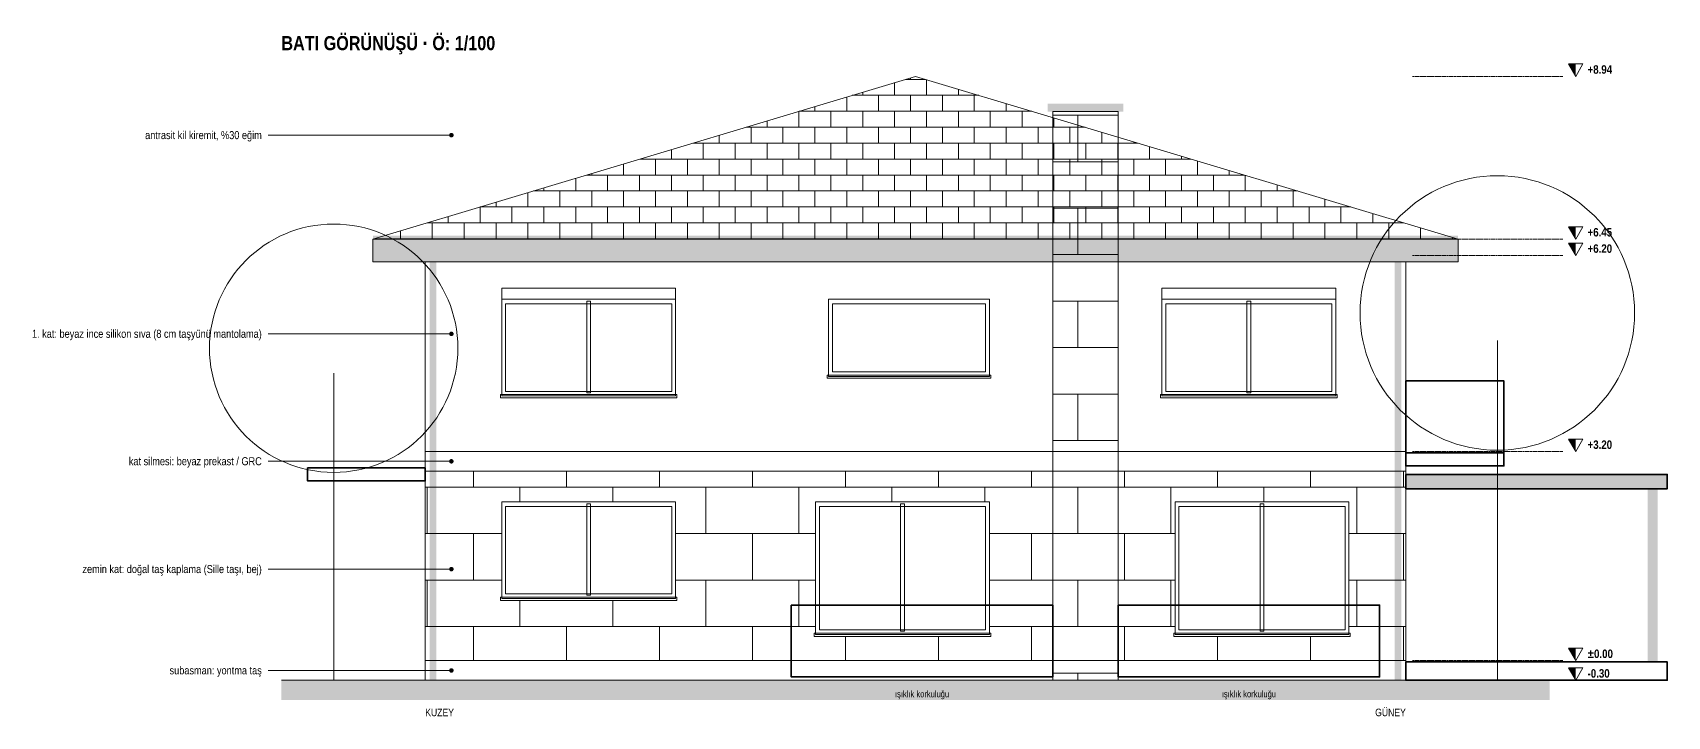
# Model space of a CAD drawing. Header units: centimetres. Extents: x -864 to 7399, y -55958 to -4337.
# Drawn here: x 3949 to 6449, y -45085 to -44039 of the extents above; entities that cross this region are included whole.
import ezdxf
from ezdxf.enums import TextEntityAlignment as Align

# ---------------------------------------------------------------- set-up
doc = ezdxf.new("R2010")
doc.units = ezdxf.units.CM
doc.header["$LTSCALE"] = 0.25
doc.linetypes.add('ACAD_ISO02W100', pattern=[15, 12, -3])
for name, color, linetype, lineweight in [('M-BACA-TUGLA-1', 116, 'Continuous', 9), ('M-BACA-TUGLA-1-T', 8, 'Continuous', 5), ('M-BITK-AGAC-1', 70, 'Continuous', 9), ('M-CKAP-KIREMIT-1', 66, 'Continuous', 9), ('M-CKAP-KIREMIT-1-T', 8, 'Continuous', 5), ('M-CVRE-ZEMIN', 45, 'Continuous', 18), ('M-CVRE-ZEMIN-T', 8, 'Continuous', 5), ('M-DUVK-DOGALTAS-1', 139, 'Continuous', 5), ('M-DUVK-DOGALTAS-1-T', 8, 'Continuous', 5), ('M-DUVK-PREKAST-1', 127, 'Continuous', 5), ('M-GOST-KESITKOT', 46, 'Continuous', 9), ('M-GOST-YAZI', 2, 'Continuous', 9), ('M-PNKS-ALUMINYUM-1', 171, 'Continuous', 9), ('M-SIVA-1', 52, 'Continuous', 5), ('M-TASI-BETONARME-1', 5, 'Continuous', 35), ('M-TASI-BETONARME-1-T', 250, 'Continuous', 5), ('M-YIBO-SAC-1', 12, 'Continuous', 9)]:
    doc.layers.add(name, color=color, linetype=linetype, lineweight=lineweight)
doc.styles.add('YAZI', font='arialn.ttf')
doc.styles.add('YAZI-KALIN', font='arialnb.ttf')

msp = doc.modelspace()

# ---------------------------------------------------------------- hatches: boundary and pattern name
at = {"layer": 'M-BACA-TUGLA-1-T'}
h = msp.add_hatch(color=256, dxfattribs=at)
h.dxf.hatch_style = 1
h.paths.add_polyline_path([(5501, -44148), (5617, -44148), (5617, -44160), (5501, -44160)])
h = msp.add_hatch(dxfattribs=at)
h.set_pattern_fill('AR-B816', scale=0.35)
h.paths.add_polyline_path([(5509, -44160), (5609, -44160), (5609, -45030), (5509, -45030)])
at = {"layer": 'M-CKAP-KIREMIT-1-T'}
h = msp.add_hatch(dxfattribs=at)
h.set_pattern_fill('AR-B816', scale=0.12)
h.paths.add_polyline_path([(4469, -44355), (5299, -44106), (6129, -44355)])
h = msp.add_hatch(color=256, dxfattribs=at)
h.dxf.hatch_style = 1
h.paths.add_polyline_path([(4469, -44350), (6129, -44350), (6129, -44360), (4469, -44360)])
h = msp.add_hatch(color=256, dxfattribs=at)
h.dxf.hatch_style = 1
h.paths.add_polyline_path([(4469, -44355), (6129, -44355), (6129, -44390), (4469, -44390)])
at = {"layer": 'M-CVRE-ZEMIN-T'}
h = msp.add_hatch(dxfattribs=at)
h.set_pattern_fill('EARTH', scale=5)
h.paths.add_polyline_path([(4329, -45030), (6269, -45030), (6269, -45060), (4329, -45060)])
at = {"layer": 'M-DUVK-DOGALTAS-1-T'}
h = msp.add_hatch(dxfattribs=at)
h.set_pattern_fill('AR-B816', scale=0.35)
h.paths.add_polyline_path([(4549, -44710), (6049, -44710), (6049, -44757), (4549, -44757)])
h = msp.add_hatch(dxfattribs=at)
h.set_pattern_fill('AR-B816', scale=0.35)
h.paths.add_polyline_path([(4549, -44757), (4666, -44757), (4666, -44903), (4549, -44903)])
h = msp.add_hatch(dxfattribs=at)
h.set_pattern_fill('AR-B816', scale=0.35)
h.paths.add_polyline_path([(4932, -44757), (5146, -44757), (5146, -44903), (4932, -44903)])
h = msp.add_hatch(dxfattribs=at)
h.set_pattern_fill('AR-B816', scale=0.35)
h.paths.add_polyline_path([(5412, -44757), (5696, -44757), (5696, -44903), (5412, -44903)])
h = msp.add_hatch(dxfattribs=at)
h.set_pattern_fill('AR-B816', scale=0.35)
h.paths.add_polyline_path([(5962, -44757), (6049, -44757), (6049, -44903), (5962, -44903)])
h = msp.add_hatch(dxfattribs=at)
h.set_pattern_fill('AR-B816', scale=0.35)
h.paths.add_polyline_path([(4549, -44903), (4664, -44903), (4664, -44905), (4549, -44905)])
h = msp.add_hatch(dxfattribs=at)
h.set_pattern_fill('AR-B816', scale=0.35)
h.paths.add_polyline_path([(4549, -44905), (4664, -44905), (4664, -44908), (4549, -44908)])
h = msp.add_hatch(dxfattribs=at)
h.set_pattern_fill('AR-B816', scale=0.35)
h.paths.add_polyline_path([(4934, -44903), (5146, -44903), (5146, -44905), (4934, -44905)])
h = msp.add_hatch(dxfattribs=at)
h.set_pattern_fill('AR-B816', scale=0.35)
h.paths.add_polyline_path([(4934, -44905), (5146, -44905), (5146, -44908), (4934, -44908)])
h = msp.add_hatch(dxfattribs=at)
h.set_pattern_fill('AR-B816', scale=0.35)
h.paths.add_polyline_path([(5412, -44903), (5696, -44903), (5696, -44905), (5412, -44905)])
h = msp.add_hatch(dxfattribs=at)
h.set_pattern_fill('AR-B816', scale=0.35)
h.paths.add_polyline_path([(5412, -44905), (5696, -44905), (5696, -44908), (5412, -44908)])
h = msp.add_hatch(dxfattribs=at)
h.set_pattern_fill('AR-B816', scale=0.35)
h.paths.add_polyline_path([(5962, -44903), (6049, -44903), (6049, -44905), (5962, -44905)])
h = msp.add_hatch(dxfattribs=at)
h.set_pattern_fill('AR-B816', scale=0.35)
h.paths.add_polyline_path([(5962, -44905), (6049, -44905), (6049, -44908), (5962, -44908)])
h = msp.add_hatch(dxfattribs=at)
h.set_pattern_fill('AR-B816', scale=0.35)
h.paths.add_polyline_path([(4549, -44908), (5146, -44908), (5146, -44958), (4549, -44958)])
h = msp.add_hatch(dxfattribs=at)
h.set_pattern_fill('AR-B816', scale=0.35)
h.paths.add_polyline_path([(5412, -44908), (5696, -44908), (5696, -44958), (5412, -44958)])
h = msp.add_hatch(dxfattribs=at)
h.set_pattern_fill('AR-B816', scale=0.35)
h.paths.add_polyline_path([(5962, -44908), (6049, -44908), (6049, -44958), (5962, -44958)])
h = msp.add_hatch(dxfattribs=at)
h.set_pattern_fill('AR-B816', scale=0.35)
h.paths.add_polyline_path([(4549, -44958), (5144, -44958), (5144, -44960), (4549, -44960)])
h = msp.add_hatch(dxfattribs=at)
h.set_pattern_fill('AR-B816', scale=0.35)
h.paths.add_polyline_path([(4549, -44960), (5144, -44960), (5144, -44963), (4549, -44963)])
h = msp.add_hatch(dxfattribs=at)
h.set_pattern_fill('AR-B816', scale=0.35)
h.paths.add_polyline_path([(4549, -44963), (6049, -44963), (6049, -45000), (4549, -45000)])
h = msp.add_hatch(dxfattribs=at)
h.set_pattern_fill('AR-B816', scale=0.35)
h.paths.add_polyline_path([(5414, -44958), (5694, -44958), (5694, -44960), (5414, -44960)])
h = msp.add_hatch(dxfattribs=at)
h.set_pattern_fill('AR-B816', scale=0.35)
h.paths.add_polyline_path([(5414, -44960), (5694, -44960), (5694, -44963), (5414, -44963)])
h = msp.add_hatch(dxfattribs=at)
h.set_pattern_fill('AR-B816', scale=0.35)
h.paths.add_polyline_path([(5964, -44958), (6049, -44958), (6049, -44960), (5964, -44960)])
h = msp.add_hatch(dxfattribs=at)
h.set_pattern_fill('AR-B816', scale=0.35)
h.paths.add_polyline_path([(5964, -44960), (6049, -44960), (6049, -44963), (5964, -44963)])
at = {"layer": 'M-GOST-KESITKOT'}
h = msp.add_hatch(color=256, dxfattribs=at)
h.dxf.hatch_style = 1
h.paths.add_polyline_path([(6298, -44087), (6309, -44087), (6309, -44106)])
h = msp.add_hatch(color=256, dxfattribs=at)
h.dxf.hatch_style = 1
h.paths.add_polyline_path([(6298, -44336), (6309, -44336), (6309, -44355)])
h = msp.add_hatch(color=256, dxfattribs=at)
h.dxf.hatch_style = 1
h.paths.add_polyline_path([(6298, -44361), (6309, -44361), (6309, -44380)])
h = msp.add_hatch(color=256, dxfattribs=at)
h.dxf.hatch_style = 1
h.paths.add_polyline_path([(6298, -44661), (6309, -44661), (6309, -44680)])
h = msp.add_hatch(color=256, dxfattribs=at)
h.dxf.hatch_style = 1
h.paths.add_polyline_path([(6298, -44981), (6309, -44981), (6309, -45000)])
h = msp.add_hatch(color=256, dxfattribs=at)
h.dxf.hatch_style = 1
h.paths.add_polyline_path([(6298, -45011), (6309, -45011), (6309, -45030)])
at = {"layer": 'M-GOST-YAZI'}
h = msp.add_hatch(color=256, dxfattribs=at)
h.dxf.hatch_style = 1
edge = h.paths.add_edge_path()
edge.add_arc((4589, -44196), 3.5, 0, 360)
h = msp.add_hatch(color=256, dxfattribs=at)
h.dxf.hatch_style = 1
edge = h.paths.add_edge_path()
edge.add_arc((4589, -44500), 3.5, 0, 360)
h = msp.add_hatch(color=256, dxfattribs=at)
h.dxf.hatch_style = 1
edge = h.paths.add_edge_path()
edge.add_arc((4589, -44695), 3.5, 0, 360)
h = msp.add_hatch(color=256, dxfattribs=at)
h.dxf.hatch_style = 1
edge = h.paths.add_edge_path()
edge.add_arc((4589, -44860), 3.5, 0, 360)
h = msp.add_hatch(color=256, dxfattribs=at)
h.dxf.hatch_style = 1
edge = h.paths.add_edge_path()
edge.add_arc((4589, -45015), 3.5, 0, 360)
at = {"layer": 'M-TASI-BETONARME-1-T'}
h = msp.add_hatch(color=256, dxfattribs=at)
h.dxf.hatch_style = 1
h.paths.add_polyline_path([(6049, -44715), (6449, -44715), (6449, -44737), (6049, -44737)])
h = msp.add_hatch(color=256, dxfattribs=at)
h.dxf.hatch_style = 1
h.paths.add_polyline_path([(6419, -44737), (6434, -44737), (6434, -45002), (6419, -45002)])
at = {"layer": 'M-YIBO-SAC-1'}
h = msp.add_hatch(color=256, dxfattribs=at)
h.dxf.hatch_style = 1
h.paths.add_polyline_path([(4556, -44390), (4566, -44390), (4566, -45030), (4556, -45030)])
h = msp.add_hatch(color=256, dxfattribs=at)
h.dxf.hatch_style = 1
h.paths.add_polyline_path([(6032, -44390), (6042, -44390), (6042, -45030), (6032, -45030)])

# ---------------------------------------------------------------- linework, layer by layer
at = {"layer": 'M-BACA-TUGLA-1'}
msp.add_lwpolyline([(5509, -44160), (5609, -44160), (5609, -45030), (5509, -45030)], close=True, dxfattribs=at)
at = {"layer": 'M-BITK-AGAC-1'}
for p, q in [((6189, -45030), (6189, -44510)), ((4409, -45030), (4409, -44560))]:
    msp.add_line(p, q, dxfattribs=at)
for centre, radius in [((6189, -44468), 210), ((4409, -44522), 190)]:
    msp.add_circle(centre, radius, dxfattribs=at)
at = {"layer": 'M-CKAP-KIREMIT-1'}
for points in [[(4469, -44355), (5299, -44106), (6129, -44355)], [(4469, -44355), (6129, -44355), (6129, -44390), (4469, -44390)]]:
    msp.add_lwpolyline(points, close=True, dxfattribs=at)
at = {"layer": 'M-CVRE-ZEMIN'}
msp.add_line((4329, -45030), (6269, -45030), dxfattribs=at)
at = {"layer": 'M-DUVK-DOGALTAS-1'}
for points in [[(4549, -44710), (6049, -44710), (6049, -45000), (4549, -45000)], [(4549, -45000), (6049, -45000), (6049, -45030), (4549, -45030)]]:
    msp.add_lwpolyline(points, close=True, dxfattribs=at)
at = {"layer": 'M-DUVK-PREKAST-1'}
msp.add_lwpolyline([(4549, -44680), (6049, -44680), (6049, -44710), (4549, -44710)], close=True, dxfattribs=at)
at = {"layer": 'M-GOST-KESITKOT', "linetype": 'ACAD_ISO02W100'}
for p, q in [((6059, -44106), (6289, -44106)), ((6059, -44355), (6289, -44355)), ((6059, -44380), (6289, -44380)), ((6059, -44680), (6289, -44680)), ((6059, -45000), (6289, -45000)), ((6059, -45030), (6289, -45030))]:
    msp.add_line(p, q, dxfattribs=at)
at = {"layer": 'M-GOST-KESITKOT'}
for points in [[(6298, -44087), (6320, -44087), (6309, -44106)], [(6298, -44336), (6320, -44336), (6309, -44355)], [(6298, -44361), (6320, -44361), (6309, -44380)], [(6298, -44661), (6320, -44661), (6309, -44680)], [(6298, -44981), (6320, -44981), (6309, -45000)], [(6298, -45011), (6320, -45011), (6309, -45030)]]:
    msp.add_lwpolyline(points, close=True, dxfattribs=at)
at = {"layer": 'M-GOST-YAZI'}
for p, q in [((4309, -44196), (4589, -44196)), ((4309, -44500), (4589, -44500)), ((4309, -44695), (4589, -44695)), ((4309, -44860), (4589, -44860)), ((4309, -45015), (4589, -45015))]:
    msp.add_line(p, q, dxfattribs=at)
at = {"layer": 'M-PNKS-ALUMINYUM-1'}
for points in [[(4666, -44430), (4932, -44430), (4932, -44447), (4666, -44447)], [(5676, -44430), (5942, -44430), (5942, -44447), (5676, -44447)], [(4666, -44447), (4932, -44447), (4932, -44595), (4666, -44595)], [(4672, -44454), (4926, -44454), (4926, -44588), (4672, -44588)], [(4796, -44450), (4802, -44450), (4802, -44590), (4796, -44590)], [(5166, -44447), (5412, -44447), (5412, -44565), (5166, -44565)], [(5172, -44454), (5406, -44454), (5406, -44558), (5172, -44558)], [(5676, -44447), (5942, -44447), (5942, -44595), (5676, -44595)], [(5682, -44454), (5936, -44454), (5936, -44588), (5682, -44588)], [(5806, -44450), (5812, -44450), (5812, -44590), (5806, -44590)], [(5164, -44563), (5414, -44563), (5414, -44568), (5164, -44568)], [(5164, -44563), (5414, -44563), (5414, -44568), (5164, -44568)], [(4664, -44593), (4934, -44593), (4934, -44598), (4664, -44598)], [(4664, -44593), (4934, -44593), (4934, -44598), (4664, -44598)], [(5674, -44593), (5944, -44593), (5944, -44598), (5674, -44598)], [(5674, -44593), (5944, -44593), (5944, -44598), (5674, -44598)], [(4666, -44757), (4932, -44757), (4932, -44905), (4666, -44905)], [(5146, -44757), (5412, -44757), (5412, -44960), (5146, -44960)], [(5696, -44757), (5962, -44757), (5962, -44960), (5696, -44960)], [(4672, -44764), (4926, -44764), (4926, -44898), (4672, -44898)], [(4796, -44760), (4802, -44760), (4802, -44900), (4796, -44900)], [(5152, -44764), (5406, -44764), (5406, -44953), (5152, -44953)], [(5276, -44760), (5282, -44760), (5282, -44955), (5276, -44955)], [(5702, -44764), (5956, -44764), (5956, -44953), (5702, -44953)], [(5826, -44760), (5832, -44760), (5832, -44955), (5826, -44955)], [(4664, -44903), (4934, -44903), (4934, -44908), (4664, -44908)], [(4664, -44903), (4934, -44903), (4934, -44908), (4664, -44908)], [(5144, -44958), (5414, -44958), (5414, -44963), (5144, -44963)], [(5144, -44958), (5414, -44958), (5414, -44963), (5144, -44963)], [(5694, -44958), (5964, -44958), (5964, -44963), (5694, -44963)], [(5694, -44958), (5964, -44958), (5964, -44963), (5694, -44963)]]:
    msp.add_lwpolyline(points, close=True, dxfattribs=at)
at = {"layer": 'M-SIVA-1'}
msp.add_lwpolyline([(4549, -44390), (6049, -44390), (6049, -44680), (4549, -44680)], close=True, dxfattribs=at)
at = {"layer": 'M-TASI-BETONARME-1'}
for points in [[(6049, -44572), (6199, -44572), (6199, -44682), (6049, -44682)], [(6049, -44682), (6199, -44682), (6199, -44702), (6049, -44702)], [(4369, -44705), (4549, -44705), (4549, -44725), (4369, -44725)], [(6049, -44715), (6449, -44715), (6449, -44737), (6049, -44737)], [(5109, -44915), (5509, -44915), (5509, -45025), (5109, -45025)], [(5609, -44915), (6009, -44915), (6009, -45025), (5609, -45025)], [(6049, -45002), (6449, -45002), (6449, -45030), (6049, -45030)]]:
    msp.add_lwpolyline(points, close=True, dxfattribs=at)

# ---------------------------------------------------------------- texts
at = {"layer": 'M-GOST-KESITKOT', "style": 'YAZI-KALIN'}
for s, p in [('+8.94', (6327, -44102)), ('+6.45', (6327, -44351)), ('+6.20', (6327, -44376)), ('+3.20', (6327, -44676)), ('%%p0.00', (6327, -44996)), ('-0.30', (6327, -45026))]:
    msp.add_text(s, height=12.96, dxfattribs=at).set_placement(p)
at = {"layer": 'M-GOST-YAZI'}
for s, height, style, p in [('BATI GÖRÜNÜŞÜ · Ö: 1/100', 21.6, 'YAZI-KALIN', (4329, -44066)), ('KUZEY', 11.52, 'YAZI', (4549, -45085))]:
    msp.add_text(s, height=height, dxfattribs=dict(at, style=style)).set_placement(p)
at = {"layer": 'M-GOST-YAZI', "style": 'YAZI'}
for s, height, p in [('antrasit kil kiremit, %30 eğim', 12.24, (4299, -44202)), ('1. kat: beyaz ince silikon sıva (8 cm taşyünü mantolama)', 12.24, (4299, -44506)), ('kat silmesi: beyaz prekast / GRC', 12.24, (4299, -44701)), ('zemin kat: doğal taş kaplama (Sille taşı, bej)', 12.24, (4299, -44866)), ('subasman: yontma taş', 12.24, (4299, -45021)), ('GÜNEY', 11.52, (6049, -45085))]:
    msp.add_text(s, height=height, dxfattribs=at).set_placement(p, align=Align.RIGHT)
for p in [(5309, -45056), (5809, -45056)]:
    msp.add_text('ışıklık korkuluğu', height=10.08, dxfattribs=at).set_placement(p, align=Align.CENTER)

doc.saveas('drawing.dxf')
